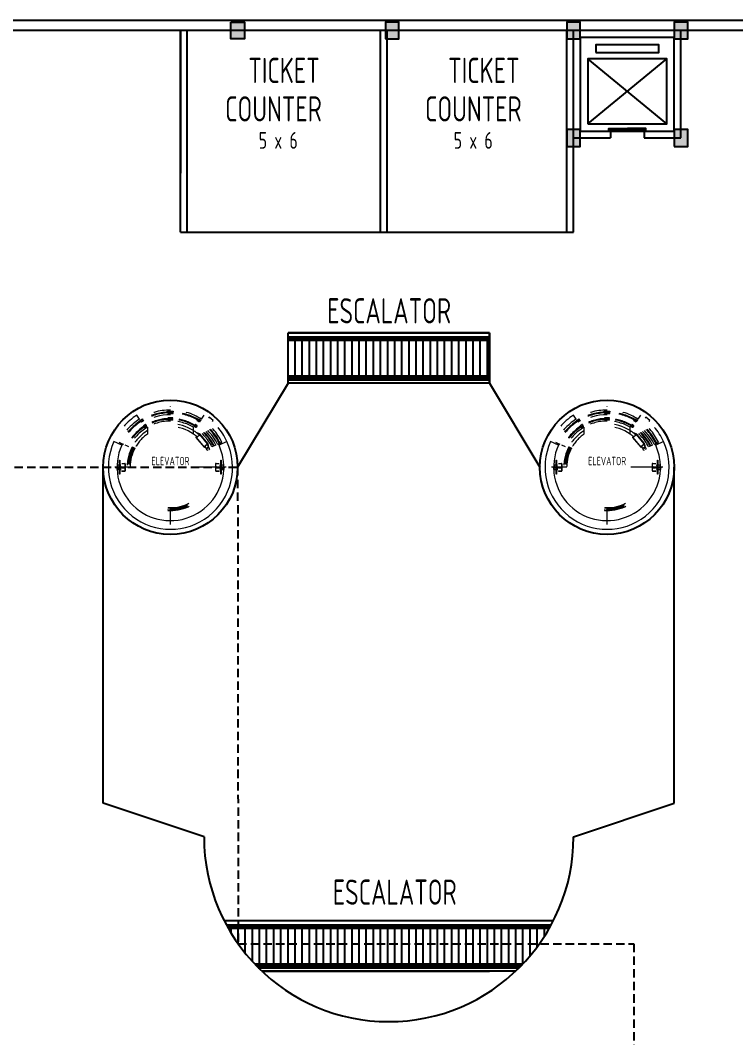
# Model space of a CAD drawing. Header units: millimetres. Extents: x 0 to 371, y 0 to 131.
# Drawn here: x 212.09 to 233.39, y 42.84 to 73.12 of the extents above; entities that cross this region are included whole.
import ezdxf

# ---------------------------------------------------------------- set-up
doc = ezdxf.new("R2010")
doc.units = ezdxf.units.MM
doc.linetypes.add('DASHED2', pattern=[0.375, 0.25, -0.125])
doc.linetypes.add('DOTTED', pattern=[3.5, 0.5, -3])
doc.layers.add('1', color=7, linetype='Continuous', lineweight=0)
for name, color, linetype in [('COL_FILL', 8, 'Continuous'), ('COLUMN', 7, 'Continuous'), ('STAIR', 2, 'Continuous'), ('WALL', 7, 'Continuous'), ('WINDOW', 2, 'Continuous'), ('YQ_TEXT', 6, 'Continuous')]:
    doc.layers.add(name, color=color, linetype=linetype)
doc.styles.add('YQ_TEXT', font='SUPEROS.SHX', dxfattribs={"width": 0.8, "bigfont": 'HZDX.SHX'})
pattern_1 = [(225, (222.275454, 66.541979), (0.0060765, -0.0060765), [])]
pattern_2 = [(180, (222.2754537, 66.5419787), (0, -0.000171869382), [])]
pattern_3 = [(225, (235.275454, 66.541979), (0.0060765, -0.0060765), [])]
pattern_4 = [(180, (235.2754537, 66.5419787), (0, -0.000171869382), [])]

msp = doc.modelspace()

# ---------------------------------------------------------------- hatches: boundary and pattern name
at = {"linetype": 'Continuous'}
h = msp.add_hatch(dxfattribs=at)
h.set_pattern_fill('USER', scale=0.000171869, angle=180, pattern_type=0)
h.set_pattern_definition(pattern_2)
edge = h.paths.add_edge_path()
edge.add_line((215.0497, 59.8978), (215.0497, 59.8889))
edge.add_arc((215.0571, 59.8823), 0.0172, 115.21354, 157.25373)
edge.add_line((215.0497, 59.8889), (215.0412, 59.8889))
h = msp.add_hatch(dxfattribs=at)
h.set_pattern_fill('USER', scale=0.000171869, angle=180, pattern_type=0)
h.set_pattern_definition(pattern_2)
edge = h.paths.add_edge_path()
edge.add_line((215.0497, 59.7425), (215.0497, 59.7514))
edge.add_arc((215.0571, 59.7581), 0.0172, 202.74627, 244.78646)
edge.add_line((215.0497, 59.7514), (215.0412, 59.7514))
h = msp.add_hatch(dxfattribs=at)
h.set_pattern_fill('USER', scale=0.008593, angle=225, pattern_type=0)
h.set_pattern_definition(pattern_1)
edge = h.paths.add_edge_path()
edge.add_line((215.1271, 59.8339), (215.1872, 59.8339))
edge.add_line((215.1271, 59.8339), (215.1222, 59.8271))
edge.add_line((215.1222, 59.8271), (215.0738, 59.8271))
edge.add_line((215.0738, 59.8271), (215.0721, 59.8975))
edge.add_line((215.0721, 59.8975), (215.0583, 59.8975))
edge.add_line((215.0583, 59.8975), (215.0583, 59.8202))
edge.add_line((215.0583, 59.7429), (215.0583, 59.8202))
edge.add_line((215.0721, 59.7429), (215.0583, 59.7429))
edge.add_line((215.0738, 59.8133), (215.0721, 59.7429))
edge.add_line((215.1222, 59.8133), (215.0738, 59.8133))
edge.add_line((215.1271, 59.8064), (215.1222, 59.8133))
edge.add_line((215.1271, 59.8064), (215.1872, 59.8064))
edge.add_line((215.1872, 59.8064), (215.1872, 59.8202))
edge.add_line((215.1872, 59.8339), (215.1872, 59.8202))
h = msp.add_hatch(dxfattribs=at)
h.set_pattern_fill('USER', scale=0.008593, angle=225, pattern_type=0)
h.set_pattern_definition(pattern_1)
edge = h.paths.add_edge_path()
edge.add_line((217.9371, 59.8339), (217.9973, 59.8339))
edge.add_line((218.0022, 59.8271), (217.9973, 59.8339))
edge.add_line((218.0506, 59.8271), (218.0022, 59.8271))
edge.add_line((218.0523, 59.8975), (218.0506, 59.8271))
edge.add_line((218.066, 59.8975), (218.0523, 59.8975))
edge.add_line((218.066, 59.8202), (218.066, 59.8975))
edge.add_line((218.066, 59.8202), (218.066, 59.7429))
edge.add_line((218.066, 59.7429), (218.0523, 59.7429))
edge.add_line((218.0523, 59.7429), (218.0506, 59.8133))
edge.add_line((218.0506, 59.8133), (218.0022, 59.8133))
edge.add_line((218.0022, 59.8133), (217.9973, 59.8064))
edge.add_line((217.9371, 59.8064), (217.9973, 59.8064))
edge.add_line((217.9371, 59.8202), (217.9371, 59.8064))
edge.add_line((217.9371, 59.8202), (217.9371, 59.8339))
h = msp.add_hatch(dxfattribs=at)
h.set_pattern_fill('USER', scale=0.000171869, angle=180, pattern_type=0)
h.set_pattern_definition(pattern_2)
edge = h.paths.add_edge_path()
edge.add_line((218.0746, 59.8978), (218.0746, 59.8889))
edge.add_arc((218.0673, 59.8823), 0.0172, 22.74627, 64.78646)
edge.add_line((218.0746, 59.8889), (218.0832, 59.8889))
h = msp.add_hatch(dxfattribs=at)
h.set_pattern_fill('USER', scale=0.000171869, angle=180, pattern_type=0)
h.set_pattern_definition(pattern_2)
edge = h.paths.add_edge_path()
edge.add_line((218.0746, 59.7425), (218.0746, 59.7514))
edge.add_arc((218.0673, 59.7581), 0.0172, 295.21354, 337.25373)
edge.add_line((218.0746, 59.7514), (218.0832, 59.7514))
h = msp.add_hatch(dxfattribs=at)
h.set_pattern_fill('USER', scale=0.000171869, angle=180, pattern_type=0)
h.set_pattern_definition(pattern_4)
edge = h.paths.add_edge_path()
edge.add_line((228.0497, 59.8978), (228.0497, 59.8889))
edge.add_arc((228.0571, 59.8823), 0.0172, 115.21354, 157.25373)
edge.add_line((228.0497, 59.8889), (228.0412, 59.8889))
h = msp.add_hatch(dxfattribs=at)
h.set_pattern_fill('USER', scale=0.000171869, angle=180, pattern_type=0)
h.set_pattern_definition(pattern_4)
edge = h.paths.add_edge_path()
edge.add_line((228.0497, 59.7425), (228.0497, 59.7514))
edge.add_arc((228.0571, 59.7581), 0.0172, 202.74627, 244.78646)
edge.add_line((228.0497, 59.7514), (228.0412, 59.7514))
h = msp.add_hatch(dxfattribs=at)
h.set_pattern_fill('USER', scale=0.008593, angle=225, pattern_type=0)
h.set_pattern_definition(pattern_3)
edge = h.paths.add_edge_path()
edge.add_line((228.1271, 59.8339), (228.1872, 59.8339))
edge.add_line((228.1271, 59.8339), (228.1222, 59.8271))
edge.add_line((228.1222, 59.8271), (228.0738, 59.8271))
edge.add_line((228.0738, 59.8271), (228.0721, 59.8975))
edge.add_line((228.0721, 59.8975), (228.0583, 59.8975))
edge.add_line((228.0583, 59.8975), (228.0583, 59.8202))
edge.add_line((228.0583, 59.7429), (228.0583, 59.8202))
edge.add_line((228.0721, 59.7429), (228.0583, 59.7429))
edge.add_line((228.0738, 59.8133), (228.0721, 59.7429))
edge.add_line((228.1222, 59.8133), (228.0738, 59.8133))
edge.add_line((228.1271, 59.8064), (228.1222, 59.8133))
edge.add_line((228.1271, 59.8064), (228.1872, 59.8064))
edge.add_line((228.1872, 59.8064), (228.1872, 59.8202))
edge.add_line((228.1872, 59.8339), (228.1872, 59.8202))
h = msp.add_hatch(dxfattribs=at)
h.set_pattern_fill('USER', scale=0.008593, angle=225, pattern_type=0)
h.set_pattern_definition(pattern_3)
edge = h.paths.add_edge_path()
edge.add_line((230.9371, 59.8339), (230.9973, 59.8339))
edge.add_line((231.0022, 59.8271), (230.9973, 59.8339))
edge.add_line((231.0506, 59.8271), (231.0022, 59.8271))
edge.add_line((231.0523, 59.8975), (231.0506, 59.8271))
edge.add_line((231.066, 59.8975), (231.0523, 59.8975))
edge.add_line((231.066, 59.8202), (231.066, 59.8975))
edge.add_line((231.066, 59.8202), (231.066, 59.7429))
edge.add_line((231.066, 59.7429), (231.0523, 59.7429))
edge.add_line((231.0523, 59.7429), (231.0506, 59.8133))
edge.add_line((231.0506, 59.8133), (231.0022, 59.8133))
edge.add_line((231.0022, 59.8133), (230.9973, 59.8064))
edge.add_line((230.9371, 59.8064), (230.9973, 59.8064))
edge.add_line((230.9371, 59.8202), (230.9371, 59.8064))
edge.add_line((230.9371, 59.8202), (230.9371, 59.8339))
h = msp.add_hatch(dxfattribs=at)
h.set_pattern_fill('USER', scale=0.000171869, angle=180, pattern_type=0)
h.set_pattern_definition(pattern_4)
edge = h.paths.add_edge_path()
edge.add_line((231.0746, 59.8978), (231.0746, 59.8889))
edge.add_arc((231.0673, 59.8823), 0.0172, 22.74627, 64.78646)
edge.add_line((231.0746, 59.8889), (231.0832, 59.8889))
h = msp.add_hatch(dxfattribs=at)
h.set_pattern_fill('USER', scale=0.000171869, angle=180, pattern_type=0)
h.set_pattern_definition(pattern_4)
edge = h.paths.add_edge_path()
edge.add_line((231.0746, 59.7425), (231.0746, 59.7514))
edge.add_arc((231.0673, 59.7581), 0.0172, 295.21354, 337.25373)
edge.add_line((231.0746, 59.7514), (231.0832, 59.7514))
at = {"layer": 'COL_FILL'}
h = msp.add_hatch(color=256, dxfattribs=at)
h.dxf.hatch_style = 1
h.paths.add_polyline_path([(218.3622, 73.0702), (218.7622, 73.0702), (218.7622, 72.5702), (218.3622, 72.5702)])
h = msp.add_hatch(color=256, dxfattribs=at)
h.dxf.hatch_style = 1
h.paths.add_polyline_path([(222.9622, 72.5702), (223.3622, 72.5702), (223.3622, 73.0702), (222.9622, 73.0702)])
h = msp.add_hatch(color=256, dxfattribs=at)
h.dxf.hatch_style = 1
h.paths.add_polyline_path([(228.3622, 72.5702), (228.7622, 72.5702), (228.7622, 73.0702), (228.3622, 73.0702)])
h = msp.add_hatch(color=256, dxfattribs=at)
h.dxf.hatch_style = 1
h.paths.add_polyline_path([(231.5622, 72.5702), (231.9622, 72.5702), (231.9622, 73.0702), (231.5622, 73.0702)])
h = msp.add_hatch(color=256, dxfattribs=at)
h.dxf.hatch_style = 1
h.paths.add_polyline_path([(228.3622, 69.3702), (228.7622, 69.3702), (228.7622, 69.8702), (228.3622, 69.8702)])
h = msp.add_hatch(color=256, dxfattribs=at)
h.dxf.hatch_style = 1
h.paths.add_polyline_path([(231.5622, 69.3702), (231.9622, 69.3702), (231.9622, 69.8702), (231.5622, 69.8702)])

# ---------------------------------------------------------------- linework, layer by layer
at = {"linetype": 'ByBlock'}
for p, q in [((253.6763, 73.1202), (196.4379, 73.1202)), ((253.5622, 72.8202), (196.5622, 72.8202))]:
    msp.add_line(p, q, dxfattribs=at)
for p, q in [((216.8622, 72.8202), (216.8622, 68.5702)), ((228.3622, 66.8202), (228.3622, 72.8202)), ((228.5622, 66.8202), (228.5622, 72.8202)), ((231.7622, 69.6202), (231.7622, 72.8202)), ((228.7622, 72.6202), (228.7622, 69.8202)), ((228.7622, 72.6202), (231.5622, 72.6202)), ((231.5622, 69.8202), (231.5622, 72.6202)), ((228.7622, 69.8202), (229.6628, 69.8202)), ((229.6628, 69.8202), (229.6628, 69.6202)), ((230.6628, 69.8202), (231.5622, 69.8202)), ((230.6628, 69.8202), (230.6628, 69.6202)), ((228.5622, 69.6202), (229.6628, 69.6202)), ((230.6628, 69.6202), (231.7622, 69.6202)), ((216.8622, 66.8202), (228.5622, 66.8202)), ((220.0622, 62.3202), (220.0622, 63.8202)), ((220.0622, 63.8202), (226.0622, 63.8202)), ((226.0622, 63.8202), (226.0622, 62.3202)), ((220.0622, 62.3202), (218.5622, 59.8202)), ((226.0622, 62.3202), (220.0622, 62.3202)), ((226.0622, 62.3202), (227.5622, 59.8202)), ((214.5622, 49.8202), (214.5622, 59.8202)), ((231.5622, 49.8202), (231.5622, 59.8202)), ((217.5622, 48.8202), (214.5622, 49.8202)), ((228.5622, 48.8202), (231.5622, 49.8202)), ((219.2873, 44.8202), (226.0622, 44.8202))]:
    msp.add_line(p, q)
at = {"linetype": 'DASHED2'}
for p, q in [((197.2939, 59.8202), (218.5622, 59.8202)), ((218.5622, 59.8202), (218.5782, 45.6353)), ((218.5782, 45.6353), (230.3622, 45.6353)), ((230.3622, 45.6353), (230.3622, 34.4353))]:
    msp.add_line(p, q, dxfattribs=at)
msp.add_arc((223.0622, 48.8202), 5.5, 180, 0)
at = {"layer": '1', "color": 7, "linetype": 'DOTTED'}
for p, q in [((216.4789, 61.4844), (216.5622, 61.4866)), ((216.48, 61.4621), (216.4789, 61.4844)), ((216.5314, 61.4638), (216.5318, 61.4398)), ((216.5622, 58.1139), (216.5622, 61.6243)), ((216.5622, 61.4866), (216.6455, 61.4844)), ((216.5622, 61.4866), (216.5622, 61.4177)), ((216.5926, 61.4398), (216.593, 61.4638)), ((216.6455, 61.4844), (216.6444, 61.4621)), ((229.4789, 61.4844), (229.5622, 61.4866)), ((229.48, 61.4621), (229.4789, 61.4844)), ((229.5314, 61.4638), (229.5318, 61.4398)), ((229.5622, 58.1139), (229.5622, 61.6243)), ((229.5622, 61.4866), (229.6455, 61.4844)), ((229.5622, 61.4866), (229.5622, 61.4177)), ((229.5926, 61.4398), (229.593, 61.4638)), ((229.6455, 61.4844), (229.6444, 61.4621)), ((215.6379, 61.2508), (215.5595, 61.3721)), ((215.6579, 61.2198), (215.7291, 61.2632)), ((215.6701, 61.201), (215.6579, 61.2198)), ((215.6831, 61.1808), (215.6701, 61.201)), ((215.6953, 61.162), (215.6831, 61.1808)), ((215.7634, 61.2037), (215.6953, 61.162)), ((215.6961, 61.2175), (215.7088, 61.197)), ((215.7291, 61.2632), (215.7402, 61.2439)), ((215.7523, 61.223), (215.7634, 61.2037)), ((216.4812, 61.438), (216.4823, 61.4157)), ((216.4823, 61.4157), (216.5622, 61.4177)), ((216.4886, 61.2904), (216.4897, 61.2681)), ((216.4909, 61.2441), (216.492, 61.2218)), ((216.535, 61.2697), (216.5355, 61.2456)), ((216.5622, 61.4177), (216.6421, 61.4157)), ((216.5622, 61.2235), (216.5622, 61.2923)), ((216.5622, 61.2914), (216.5622, 61.2923)), ((216.5889, 61.2456), (216.5894, 61.2697)), ((216.6324, 61.2218), (216.6335, 61.2441)), ((216.6347, 61.2681), (216.6358, 61.2904)), ((216.6421, 61.4157), (216.6432, 61.438)), ((217.361, 61.2037), (217.3721, 61.223)), ((217.4291, 61.162), (217.361, 61.2037)), ((217.3842, 61.2439), (217.3953, 61.2632)), ((217.3953, 61.2632), (217.4664, 61.2198)), ((217.4156, 61.197), (217.4282, 61.2175)), ((217.4413, 61.1808), (217.4291, 61.162)), ((217.4543, 61.201), (217.4413, 61.1808)), ((217.4664, 61.2198), (217.4543, 61.201)), ((217.4865, 61.2508), (217.5648, 61.3721)), ((217.7139, 61.312), (217.6929, 61.2848)), ((217.8344, 61.2083), (217.7139, 61.312)), ((217.8366, 61.2109), (217.7161, 61.3146)), ((217.8111, 61.1829), (217.8344, 61.2083)), ((228.6379, 61.2508), (228.5595, 61.3721)), ((228.6579, 61.2198), (228.7291, 61.2632)), ((228.6701, 61.201), (228.6579, 61.2198)), ((228.6831, 61.1808), (228.6701, 61.201)), ((228.6953, 61.162), (228.6831, 61.1808)), ((228.7634, 61.2037), (228.6953, 61.162)), ((228.6961, 61.2175), (228.7088, 61.197)), ((228.7291, 61.2632), (228.7402, 61.2439)), ((228.7523, 61.223), (228.7634, 61.2037)), ((229.4812, 61.438), (229.4823, 61.4157)), ((229.4823, 61.4157), (229.5622, 61.4177)), ((229.4886, 61.2904), (229.4897, 61.2681)), ((229.4909, 61.2441), (229.492, 61.2218)), ((229.535, 61.2697), (229.5355, 61.2456)), ((229.5622, 61.4177), (229.6421, 61.4157)), ((229.5622, 61.2235), (229.5622, 61.2923)), ((229.5622, 61.2914), (229.5622, 61.2923)), ((229.5889, 61.2456), (229.5894, 61.2697)), ((229.6324, 61.2218), (229.6335, 61.2441)), ((229.6347, 61.2681), (229.6358, 61.2904)), ((229.6421, 61.4157), (229.6432, 61.438)), ((230.361, 61.2037), (230.3721, 61.223)), ((230.4291, 61.162), (230.361, 61.2037)), ((230.3842, 61.2439), (230.3953, 61.2632)), ((230.3953, 61.2632), (230.4664, 61.2198)), ((230.4156, 61.197), (230.4282, 61.2175)), ((230.4413, 61.1808), (230.4291, 61.162)), ((230.4543, 61.201), (230.4413, 61.1808)), ((230.4664, 61.2198), (230.4543, 61.201)), ((230.4865, 61.2508), (230.5648, 61.3721)), ((230.7139, 61.312), (230.6929, 61.2848)), ((230.8344, 61.2083), (230.7139, 61.312)), ((230.8366, 61.2109), (230.7161, 61.3146)), ((230.8111, 61.1829), (230.8344, 61.2083)), ((215.7755, 61.0379), (215.7633, 61.0566)), ((215.7885, 61.0177), (215.7755, 61.0379)), ((215.8006, 60.9989), (215.7885, 61.0177)), ((215.7984, 61.0524), (215.8111, 61.032)), ((215.8262, 61.095), (215.8373, 61.0757)), ((215.8605, 61.0355), (215.8494, 61.0548)), ((215.8747, 61.0109), (215.8747, 60.9106)), ((215.8747, 60.9106), (215.8747, 60.8075)), ((217.2497, 60.9106), (217.2497, 61.0109)), ((217.2497, 60.8075), (217.2497, 60.9106)), ((217.275, 61.0548), (217.2638, 61.0355)), ((217.287, 61.0757), (217.2982, 61.095)), ((217.3133, 61.032), (217.3259, 61.0524)), ((217.3359, 61.0177), (217.3237, 60.9989)), ((217.3489, 61.0379), (217.3359, 61.0177)), ((217.361, 61.0566), (217.3489, 61.0379)), ((228.7755, 61.0379), (228.7633, 61.0566)), ((228.7885, 61.0177), (228.7755, 61.0379)), ((228.8006, 60.9989), (228.7885, 61.0177)), ((228.7984, 61.0524), (228.8111, 61.032)), ((228.8262, 61.095), (228.8373, 61.0757)), ((228.8605, 61.0355), (228.8494, 61.0548)), ((228.8747, 61.0109), (228.8747, 60.9106)), ((228.8747, 60.9106), (228.8747, 60.8075)), ((230.2497, 60.9106), (230.2497, 61.0109)), ((230.2497, 60.8075), (230.2497, 60.9106)), ((230.275, 61.0548), (230.2638, 61.0355)), ((230.287, 61.0757), (230.2982, 61.095)), ((230.3133, 61.032), (230.3259, 61.0524)), ((230.3359, 61.0177), (230.3237, 60.9989)), ((230.3489, 61.0379), (230.3359, 61.0177)), ((230.361, 61.0566), (230.3489, 61.0379)), ((215.0313, 60.5668), (215.0846, 60.5408)), ((217.3221, 60.7078), (217.5667, 60.4171)), ((217.3241, 60.7094), (217.5687, 60.4188)), ((217.3588, 60.7442), (217.326, 60.7166)), ((217.326, 60.7166), (217.3335, 60.7076)), ((217.3268, 60.7116), (217.3439, 60.6913)), ((217.3459, 60.6929), (217.3287, 60.7133)), ((217.3586, 60.7413), (217.3289, 60.7163)), ((217.3351, 60.709), (217.3289, 60.7163)), ((217.4369, 60.7924), (217.3375, 60.7088)), ((217.4382, 60.7908), (217.3388, 60.7072)), ((217.3439, 60.6913), (217.3459, 60.6929)), ((217.3562, 60.7241), (217.4227, 60.78)), ((217.3659, 60.7327), (217.3586, 60.7413)), ((217.3588, 60.7442), (217.3675, 60.734)), ((217.3675, 60.734), (217.3659, 60.7327)), ((217.4466, 60.8001), (217.4227, 60.78)), ((217.6686, 60.5197), (217.4407, 60.7906)), ((217.6702, 60.521), (217.4422, 60.792)), ((217.679, 60.5239), (217.4466, 60.8001)), ((218.0397, 60.5408), (218.093, 60.5668)), ((228.0313, 60.5668), (228.0846, 60.5408)), ((230.3221, 60.7078), (230.5667, 60.4171)), ((230.3241, 60.7094), (230.5687, 60.4188)), ((230.3588, 60.7442), (230.326, 60.7166)), ((230.326, 60.7166), (230.3335, 60.7076)), ((230.3268, 60.7116), (230.3439, 60.6913)), ((230.3459, 60.6929), (230.3287, 60.7133)), ((230.3586, 60.7413), (230.3289, 60.7163)), ((230.3351, 60.709), (230.3289, 60.7163)), ((230.4369, 60.7924), (230.3375, 60.7088)), ((230.4382, 60.7908), (230.3388, 60.7072)), ((230.3439, 60.6913), (230.3459, 60.6929)), ((230.3562, 60.7241), (230.4227, 60.78)), ((230.3659, 60.7327), (230.3586, 60.7413)), ((230.3588, 60.7442), (230.3675, 60.734)), ((230.3675, 60.734), (230.3659, 60.7327)), ((230.4466, 60.8001), (230.4227, 60.78)), ((230.6686, 60.5197), (230.4407, 60.7906)), ((230.6702, 60.521), (230.4422, 60.792)), ((230.679, 60.5239), (230.4466, 60.8001)), ((231.0397, 60.5408), (231.093, 60.5668)), ((215.0846, 60.5408), (215.1063, 60.5303)), ((215.1063, 60.5303), (215.1333, 60.5171)), ((215.1333, 60.5171), (215.1596, 60.5043)), ((215.2592, 60.4557), (215.2136, 60.4779)), ((215.2808, 60.4452), (215.2592, 60.4557)), ((215.3264, 60.4229), (215.2808, 60.4452)), ((215.3939, 60.365), (215.422, 60.3519)), ((215.427, 60.4308), (215.5027, 60.3901)), ((215.4422, 60.3933), (215.4514, 60.3886)), ((215.4438, 60.3417), (215.4718, 60.3286)), ((215.4514, 60.3886), (215.4545, 60.3871)), ((215.4545, 60.3871), (215.4637, 60.3824)), ((217.5541, 60.4414), (217.5561, 60.443)), ((217.5541, 60.4414), (217.5713, 60.421)), ((217.5733, 60.4226), (217.5561, 60.443)), ((217.5685, 60.4283), (217.576, 60.4194)), ((217.569, 60.4336), (217.6684, 60.5173)), ((217.5701, 60.4296), (217.5763, 60.4223)), ((217.5703, 60.4321), (217.6697, 60.5157)), ((217.6089, 60.447), (217.576, 60.4194)), ((217.606, 60.4473), (217.5763, 60.4223)), ((217.5886, 60.4479), (217.655, 60.5038)), ((217.5987, 60.456), (217.6003, 60.4573)), ((217.606, 60.4473), (217.5987, 60.456)), ((217.6003, 60.4573), (217.6089, 60.447)), ((217.6217, 60.3901), (217.6974, 60.4308)), ((217.6526, 60.3286), (217.6806, 60.3417)), ((217.679, 60.5239), (217.655, 60.5038)), ((217.6607, 60.3824), (217.6699, 60.3871)), ((217.6699, 60.3871), (217.673, 60.3886)), ((217.673, 60.3886), (217.6821, 60.3933)), ((217.7024, 60.3519), (217.7304, 60.365)), ((217.8436, 60.4452), (217.798, 60.4229)), ((217.8652, 60.4557), (217.8436, 60.4452)), ((217.9108, 60.4779), (217.8652, 60.4557)), ((217.9648, 60.5043), (217.9911, 60.5171)), ((217.9911, 60.5171), (218.0181, 60.5303)), ((218.0181, 60.5303), (218.0397, 60.5408)), ((228.0846, 60.5408), (228.1063, 60.5303)), ((228.1063, 60.5303), (228.1333, 60.5171)), ((228.1333, 60.5171), (228.1596, 60.5043)), ((228.2592, 60.4557), (228.2136, 60.4779)), ((228.2808, 60.4452), (228.2592, 60.4557)), ((228.3264, 60.4229), (228.2808, 60.4452)), ((228.3939, 60.365), (228.422, 60.3519)), ((228.427, 60.4308), (228.5027, 60.3901)), ((228.4422, 60.3933), (228.4514, 60.3886)), ((228.4438, 60.3417), (228.4718, 60.3286)), ((228.4514, 60.3886), (228.4545, 60.3871)), ((228.4545, 60.3871), (228.4637, 60.3824)), ((230.5541, 60.4414), (230.5561, 60.443)), ((230.5541, 60.4414), (230.5713, 60.421)), ((230.5733, 60.4226), (230.5561, 60.443)), ((230.5685, 60.4283), (230.576, 60.4194)), ((230.569, 60.4336), (230.6684, 60.5173)), ((230.5701, 60.4296), (230.5763, 60.4223)), ((230.5703, 60.4321), (230.6697, 60.5157)), ((230.6089, 60.447), (230.576, 60.4194)), ((230.606, 60.4473), (230.5763, 60.4223)), ((230.5886, 60.4479), (230.655, 60.5038)), ((230.5987, 60.456), (230.6003, 60.4573)), ((230.606, 60.4473), (230.5987, 60.456)), ((230.6003, 60.4573), (230.6089, 60.447)), ((230.6217, 60.3901), (230.6974, 60.4308)), ((230.6526, 60.3286), (230.6806, 60.3417)), ((230.679, 60.5239), (230.655, 60.5038)), ((230.6607, 60.3824), (230.6699, 60.3871)), ((230.6699, 60.3871), (230.673, 60.3886)), ((230.673, 60.3886), (230.6821, 60.3933)), ((230.7024, 60.3519), (230.7304, 60.365)), ((230.8436, 60.4452), (230.798, 60.4229)), ((230.8652, 60.4557), (230.8436, 60.4452)), ((230.9108, 60.4779), (230.8652, 60.4557)), ((230.9648, 60.5043), (230.9911, 60.5171)), ((230.9911, 60.5171), (231.0181, 60.5303)), ((231.0181, 60.5303), (231.0397, 60.5408)), ((215.0497, 60.0264), (215.0583, 60.0264)), ((215.0497, 59.8978), (215.0497, 60.0264)), ((215.0583, 60.0264), (215.0583, 59.614)), ((218.066, 59.614), (218.066, 60.0264)), ((218.066, 60.0264), (218.0746, 60.0264)), ((218.0746, 60.0264), (218.0746, 59.8978)), ((228.0497, 60.0264), (228.0583, 60.0264)), ((228.0497, 59.8978), (228.0497, 60.0264)), ((228.0583, 60.0264), (228.0583, 59.614)), ((231.066, 59.614), (231.066, 60.0264)), ((231.066, 60.0264), (231.0746, 60.0264)), ((231.0746, 60.0264), (231.0746, 59.8978)), ((215.0783, 59.8202), (214.9044, 59.8202)), ((214.946, 59.8202), (215.08, 59.8202)), ((214.9649, 59.8202), (215.0989, 59.8202)), ((214.9724, 59.8889), (214.9724, 59.8202)), ((214.9724, 59.8889), (215.0412, 59.8889)), ((215.0334, 59.8202), (214.9724, 59.8202)), ((215.0334, 59.8202), (214.9724, 59.8202)), ((214.9724, 59.7514), (214.9724, 59.8202)), ((214.9724, 59.7514), (215.0497, 59.7514)), ((214.9827, 59.8597), (214.9827, 59.8202)), ((214.9827, 59.8202), (214.9827, 59.8202)), ((214.9827, 59.7807), (214.9827, 59.8202)), ((215.0436, 59.8788), (214.9949, 59.8734)), ((215.0436, 59.7616), (214.9949, 59.767)), ((215.1125, 59.8202), (215.0334, 59.8202)), ((215.1125, 59.8202), (215.0334, 59.8202)), ((215.0412, 59.8889), (215.0497, 59.8889)), ((215.0497, 59.7514), (215.0412, 59.7514)), ((215.0497, 59.614), (215.0497, 59.8978)), ((215.0497, 59.8889), (215.0497, 59.8857)), ((215.1907, 59.8202), (215.0497, 59.8202)), ((215.0497, 59.7514), (215.0497, 59.7547)), ((215.0497, 59.7547), (215.0497, 59.7514)), ((215.0583, 59.8975), (215.0583, 59.8202)), ((215.0721, 59.8975), (215.0583, 59.8975)), ((215.0583, 59.7429), (215.0583, 59.8202)), ((215.0721, 59.7429), (215.0583, 59.7429)), ((215.0738, 59.8271), (215.0721, 59.8975)), ((215.0738, 59.8133), (215.0721, 59.7429)), ((215.1222, 59.8271), (215.0738, 59.8271)), ((215.1222, 59.8133), (215.0738, 59.8133)), ((215.1228, 59.8202), (215.1125, 59.8202)), ((215.1228, 59.8202), (215.1125, 59.8202)), ((215.1142, 59.9362), (215.2036, 59.9362)), ((215.1142, 59.9293), (215.1142, 59.9362)), ((215.1142, 59.9293), (215.2036, 59.9293)), ((215.1142, 59.7111), (215.2036, 59.7111)), ((215.1142, 59.7042), (215.1142, 59.7111)), ((215.1142, 59.7042), (215.2036, 59.7042)), ((215.1271, 59.8339), (215.1222, 59.8271)), ((215.1271, 59.8064), (215.1222, 59.8133)), ((215.1262, 59.8202), (215.1228, 59.8202)), ((215.1262, 59.8202), (215.1228, 59.8202)), ((217.7653, 59.8202), (215.1262, 59.8202)), ((215.3591, 59.8202), (215.1262, 59.8202)), ((215.1271, 59.8339), (215.1872, 59.8339)), ((215.1271, 59.8064), (215.1872, 59.8064)), ((215.1872, 59.8339), (215.1872, 59.8202)), ((215.1872, 59.8064), (215.1872, 59.8202)), ((215.2104, 59.9225), (215.2104, 59.7179)), ((215.2173, 59.7179), (215.2173, 59.9225)), ((218.152, 59.8202), (215.3591, 59.8202)), ((217.9071, 59.9225), (217.9071, 59.7179)), ((217.9139, 59.7179), (217.9139, 59.9225)), ((217.9208, 59.9362), (218.0102, 59.9362)), ((217.9208, 59.9293), (218.0102, 59.9293)), ((217.9208, 59.7111), (218.0102, 59.7111)), ((217.9208, 59.7042), (218.0102, 59.7042)), ((218.0746, 59.8202), (217.9337, 59.8202)), ((217.9371, 59.8339), (217.9973, 59.8339)), ((217.9371, 59.8202), (217.9371, 59.8339)), ((217.9371, 59.8202), (217.9371, 59.8064)), ((217.9371, 59.8064), (217.9973, 59.8064)), ((218.0022, 59.8271), (217.9973, 59.8339)), ((218.0022, 59.8133), (217.9973, 59.8064)), ((218.0506, 59.8271), (218.0022, 59.8271)), ((218.0506, 59.8133), (218.0022, 59.8133)), ((218.0102, 59.9362), (218.0102, 59.9293)), ((218.0102, 59.7111), (218.0102, 59.7042)), ((218.0254, 59.8202), (218.1595, 59.8202)), ((218.0443, 59.8202), (218.1784, 59.8202)), ((218.22, 59.8202), (218.0461, 59.8202)), ((218.0523, 59.8975), (218.0506, 59.8271)), ((218.0523, 59.7429), (218.0506, 59.8133)), ((218.066, 59.8975), (218.0523, 59.8975)), ((218.066, 59.7429), (218.0523, 59.7429)), ((218.066, 59.8202), (218.066, 59.8975)), ((218.066, 59.8202), (218.066, 59.7429)), ((218.0746, 59.8978), (218.0746, 59.614)), ((218.0746, 59.8889), (218.0832, 59.8889)), ((218.0746, 59.8857), (218.0746, 59.8889)), ((218.0746, 59.7514), (218.0746, 59.7547)), ((218.0746, 59.7547), (218.0746, 59.7514)), ((218.0746, 59.7514), (218.152, 59.7514)), ((218.0832, 59.7514), (218.0746, 59.7514)), ((218.1294, 59.8734), (218.0808, 59.8788)), ((218.1294, 59.767), (218.0808, 59.7616)), ((218.0832, 59.8889), (218.152, 59.8889)), ((218.1417, 59.8202), (218.1417, 59.8597)), ((218.1417, 59.8202), (218.1417, 59.7807)), ((218.1417, 59.8202), (218.1417, 59.8202)), ((218.152, 59.8202), (218.152, 59.8889)), ((218.152, 59.8202), (218.152, 59.7514)), ((228.0783, 59.8202), (227.9044, 59.8202)), ((227.946, 59.8202), (228.08, 59.8202)), ((227.9649, 59.8202), (228.0989, 59.8202)), ((227.9724, 59.8889), (227.9724, 59.8202)), ((227.9724, 59.8889), (228.0412, 59.8889)), ((228.0334, 59.8202), (227.9724, 59.8202)), ((228.0334, 59.8202), (227.9724, 59.8202)), ((227.9724, 59.7514), (227.9724, 59.8202)), ((227.9724, 59.7514), (228.0497, 59.7514)), ((227.9827, 59.8597), (227.9827, 59.8202)), ((227.9827, 59.8202), (227.9827, 59.8202)), ((227.9827, 59.7807), (227.9827, 59.8202)), ((228.0436, 59.8788), (227.9949, 59.8734)), ((228.0436, 59.7616), (227.9949, 59.767)), ((228.1125, 59.8202), (228.0334, 59.8202)), ((228.1125, 59.8202), (228.0334, 59.8202)), ((228.0412, 59.8889), (228.0497, 59.8889)), ((228.0497, 59.7514), (228.0412, 59.7514)), ((228.0497, 59.614), (228.0497, 59.8978)), ((228.0497, 59.8889), (228.0497, 59.8857)), ((228.1907, 59.8202), (228.0497, 59.8202)), ((228.0497, 59.7514), (228.0497, 59.7547)), ((228.0497, 59.7547), (228.0497, 59.7514)), ((228.0583, 59.8975), (228.0583, 59.8202)), ((228.0721, 59.8975), (228.0583, 59.8975)), ((228.0583, 59.7429), (228.0583, 59.8202)), ((228.0721, 59.7429), (228.0583, 59.7429)), ((228.0738, 59.8271), (228.0721, 59.8975)), ((228.0738, 59.8133), (228.0721, 59.7429)), ((228.1222, 59.8271), (228.0738, 59.8271)), ((228.1222, 59.8133), (228.0738, 59.8133)), ((228.1228, 59.8202), (228.1125, 59.8202)), ((228.1228, 59.8202), (228.1125, 59.8202)), ((228.1142, 59.9362), (228.2036, 59.9362)), ((228.1142, 59.9293), (228.1142, 59.9362)), ((228.1142, 59.9293), (228.2036, 59.9293)), ((228.1142, 59.7111), (228.2036, 59.7111)), ((228.1142, 59.7042), (228.1142, 59.7111)), ((228.1142, 59.7042), (228.2036, 59.7042)), ((228.1271, 59.8339), (228.1222, 59.8271)), ((228.1271, 59.8064), (228.1222, 59.8133)), ((228.1262, 59.8202), (228.1228, 59.8202)), ((228.1262, 59.8202), (228.1228, 59.8202)), ((230.7653, 59.8202), (228.1262, 59.8202)), ((228.3591, 59.8202), (228.1262, 59.8202)), ((228.1271, 59.8339), (228.1872, 59.8339)), ((228.1271, 59.8064), (228.1872, 59.8064)), ((228.1872, 59.8339), (228.1872, 59.8202)), ((228.1872, 59.8064), (228.1872, 59.8202)), ((228.2104, 59.9225), (228.2104, 59.7179)), ((228.2173, 59.7179), (228.2173, 59.9225)), ((231.152, 59.8202), (228.3591, 59.8202)), ((230.9071, 59.9225), (230.9071, 59.7179)), ((230.9139, 59.7179), (230.9139, 59.9225)), ((230.9208, 59.9362), (231.0102, 59.9362)), ((230.9208, 59.9293), (231.0102, 59.9293)), ((230.9208, 59.7111), (231.0102, 59.7111)), ((230.9208, 59.7042), (231.0102, 59.7042)), ((231.0746, 59.8202), (230.9337, 59.8202)), ((230.9371, 59.8339), (230.9973, 59.8339)), ((230.9371, 59.8202), (230.9371, 59.8339)), ((230.9371, 59.8202), (230.9371, 59.8064)), ((230.9371, 59.8064), (230.9973, 59.8064)), ((231.0022, 59.8271), (230.9973, 59.8339)), ((231.0022, 59.8133), (230.9973, 59.8064)), ((231.0506, 59.8271), (231.0022, 59.8271)), ((231.0506, 59.8133), (231.0022, 59.8133)), ((231.0102, 59.9362), (231.0102, 59.9293)), ((231.0102, 59.7111), (231.0102, 59.7042)), ((231.0254, 59.8202), (231.1595, 59.8202)), ((231.0443, 59.8202), (231.1784, 59.8202)), ((231.22, 59.8202), (231.0461, 59.8202)), ((231.0523, 59.8975), (231.0506, 59.8271)), ((231.0523, 59.7429), (231.0506, 59.8133)), ((231.066, 59.8975), (231.0523, 59.8975)), ((231.066, 59.7429), (231.0523, 59.7429)), ((231.066, 59.8202), (231.066, 59.8975)), ((231.066, 59.8202), (231.066, 59.7429)), ((231.0746, 59.8978), (231.0746, 59.614)), ((231.0746, 59.8889), (231.0832, 59.8889)), ((231.0746, 59.8857), (231.0746, 59.8889)), ((231.0746, 59.7514), (231.0746, 59.7547)), ((231.0746, 59.7547), (231.0746, 59.7514)), ((231.0746, 59.7514), (231.152, 59.7514)), ((231.0832, 59.7514), (231.0746, 59.7514)), ((231.1294, 59.8734), (231.0808, 59.8788)), ((231.1294, 59.767), (231.0808, 59.7616)), ((231.0832, 59.8889), (231.152, 59.8889)), ((231.1417, 59.8202), (231.1417, 59.8597)), ((231.1417, 59.8202), (231.1417, 59.7807)), ((231.1417, 59.8202), (231.1417, 59.8202)), ((231.152, 59.8202), (231.152, 59.8889)), ((231.152, 59.8202), (231.152, 59.7514)), ((215.0583, 59.614), (215.0497, 59.614)), ((218.0746, 59.614), (218.066, 59.614)), ((228.0583, 59.614), (228.0497, 59.614)), ((231.0746, 59.614), (231.066, 59.614)), ((216.4903, 58.5642), (216.4885, 58.5333)), ((216.4934, 58.6191), (216.4917, 58.5882)), ((216.5366, 58.5727), (216.5364, 58.5624)), ((216.5367, 58.5761), (216.5366, 58.5727)), ((216.5369, 58.5864), (216.5367, 58.5761)), ((216.5877, 58.5761), (216.5875, 58.5864)), ((216.5878, 58.5727), (216.5877, 58.5761)), ((216.588, 58.5624), (216.5878, 58.5727)), ((216.6327, 58.5882), (216.6309, 58.6191)), ((216.6358, 58.5333), (216.6341, 58.5642)), ((229.4903, 58.5642), (229.4885, 58.5333)), ((229.4934, 58.6191), (229.4917, 58.5882)), ((229.5366, 58.5727), (229.5364, 58.5624)), ((229.5367, 58.5761), (229.5366, 58.5727)), ((229.5369, 58.5864), (229.5367, 58.5761)), ((229.5877, 58.5761), (229.5875, 58.5864)), ((229.5878, 58.5727), (229.5877, 58.5761)), ((229.588, 58.5624), (229.5878, 58.5727)), ((229.6327, 58.5882), (229.6309, 58.6191)), ((229.6358, 58.5333), (229.6341, 58.5642))]:
    msp.add_line(p, q, dxfattribs=at)
at = {"layer": '1', "color": 2, "linetype": 'Continuous'}
for p, q in [((215.115, 60.4782), (214.8803, 60.5849)), ((218.2441, 60.5849), (218.0094, 60.4782)), ((228.115, 60.4782), (227.8803, 60.5849)), ((231.2441, 60.5849), (231.0094, 60.4782))]:
    msp.add_line(p, q, dxfattribs=at)
at = {"layer": '1', "color": 7, "linetype": 'DOTTED'}
for centre, radius, start, end in [((216.5622, 59.8202), 1.7032, 90, 122.86598), ((216.5622, 59.8202), 1.6439, 92.86598, 120), ((216.5622, 59.8202), 1.6439, 91.07436, 92.86598), ((216.5622, 59.8202), 1.7032, 57.13402, 90), ((216.5622, 59.8202), 1.6439, 87.13402, 88.92564), ((216.5622, 59.8202), 1.6439, 60, 87.13402), ((229.5622, 59.8202), 1.7032, 90, 122.86598), ((229.5622, 59.8202), 1.6439, 92.86598, 120), ((229.5622, 59.8202), 1.6439, 91.07436, 92.86598), ((229.5622, 59.8202), 1.7032, 57.13402, 90), ((229.5622, 59.8202), 1.6439, 87.13402, 88.92564), ((229.5622, 59.8202), 1.6439, 60, 87.13402), ((216.5622, 59.8202), 1.8476, 122.86598, 155.54872), ((216.5622, 59.8202), 1.7032, 122.86598, 154), ((216.5622, 59.8202), 1.6439, 122.86598, 154), ((216.5622, 59.8202), 1.6199, 122.86598, 154), ((216.5622, 59.8202), 1.5606, 90, 154), ((216.5622, 59.8202), 1.5004, 26, 154), ((216.5622, 59.8202), 1.6439, 120, 121.79079), ((216.5622, 59.8202), 1.6336, 91.07436, 121.79079), ((216.5622, 59.8202), 1.6302, 91.07436, 121.79079), ((216.5622, 59.8202), 1.6199, 120, 121.79079), ((216.5622, 59.8202), 1.6199, 92.86598, 120), ((216.5622, 59.8202), 1.4394, 91.07436, 121.79079), ((216.5622, 59.8202), 1.436, 91.07436, 121.79079), ((216.5622, 59.8202), 1.4497, 92.86598, 120), ((216.5622, 59.8202), 1.4257, 92.86598, 120), ((216.5622, 59.8202), 1.375, 90, 120), ((216.5622, 59.8202), 1.6199, 91.07436, 92.86598), ((216.5622, 59.8202), 1.4721, 90, 92.86598), ((216.5622, 59.8202), 1.4497, 91.07436, 92.86598), ((216.5622, 59.8202), 1.4257, 91.07436, 92.86598), ((216.5622, 59.8202), 1.4033, 90, 92.86598), ((216.5622, 59.8202), 1.5606, 26, 90), ((216.5622, 59.8202), 1.4721, 87.13402, 90), ((216.5622, 59.8202), 1.4033, 87.13402, 90), ((216.5622, 59.8202), 1.375, 60, 90), ((216.5622, 59.8202), 1.4257, 87.13402, 88.92564), ((216.5622, 59.8202), 1.436, 58.20921, 88.92564), ((216.5622, 59.8202), 1.4394, 58.20921, 88.92564), ((216.5622, 59.8202), 1.4497, 87.13402, 88.92564), ((216.5622, 59.8202), 1.6199, 87.13402, 88.92564), ((216.5622, 59.8202), 1.6336, 58.20921, 88.92564), ((216.5622, 59.8202), 1.6302, 58.20921, 88.92564), ((216.5622, 59.8202), 1.4257, 60, 87.13402), ((216.5622, 59.8202), 1.4497, 60, 87.13402), ((216.5622, 59.8202), 1.6199, 60, 87.13402), ((216.5622, 59.8202), 1.6199, 58.20921, 60), ((216.5622, 59.8202), 1.6439, 58.20921, 60), ((216.5622, 59.8202), 1.6199, 26, 57.13402), ((216.5622, 59.8202), 1.6439, 26, 57.13402), ((216.5622, 59.8202), 1.7032, 26, 57.13402), ((216.5622, 59.8202), 1.8476, 24.45128, 57.13402), ((229.5622, 59.8202), 1.8476, 122.86598, 155.54872), ((229.5622, 59.8202), 1.7032, 122.86598, 154), ((229.5622, 59.8202), 1.6439, 122.86598, 154), ((229.5622, 59.8202), 1.6199, 122.86598, 154), ((229.5622, 59.8202), 1.5606, 90, 154), ((229.5622, 59.8202), 1.5004, 26, 154), ((229.5622, 59.8202), 1.6439, 120, 121.79079), ((229.5622, 59.8202), 1.6336, 91.07436, 121.79079), ((229.5622, 59.8202), 1.6302, 91.07436, 121.79079), ((229.5622, 59.8202), 1.6199, 120, 121.79079), ((229.5622, 59.8202), 1.6199, 92.86598, 120), ((229.5622, 59.8202), 1.4394, 91.07436, 121.79079), ((229.5622, 59.8202), 1.436, 91.07436, 121.79079), ((229.5622, 59.8202), 1.4497, 92.86598, 120), ((229.5622, 59.8202), 1.4257, 92.86598, 120), ((229.5622, 59.8202), 1.375, 90, 120), ((229.5622, 59.8202), 1.6199, 91.07436, 92.86598), ((229.5622, 59.8202), 1.4721, 90, 92.86598), ((229.5622, 59.8202), 1.4497, 91.07436, 92.86598), ((229.5622, 59.8202), 1.4257, 91.07436, 92.86598), ((229.5622, 59.8202), 1.4033, 90, 92.86598), ((229.5622, 59.8202), 1.5606, 26, 90), ((229.5622, 59.8202), 1.4721, 87.13402, 90), ((229.5622, 59.8202), 1.4033, 87.13402, 90), ((229.5622, 59.8202), 1.375, 60, 90), ((229.5622, 59.8202), 1.4257, 87.13402, 88.92564), ((229.5622, 59.8202), 1.436, 58.20921, 88.92564), ((229.5622, 59.8202), 1.4394, 58.20921, 88.92564), ((229.5622, 59.8202), 1.4497, 87.13402, 88.92564), ((229.5622, 59.8202), 1.6199, 87.13402, 88.92564), ((229.5622, 59.8202), 1.6336, 58.20921, 88.92564), ((229.5622, 59.8202), 1.6302, 58.20921, 88.92564), ((229.5622, 59.8202), 1.4257, 60, 87.13402), ((229.5622, 59.8202), 1.4497, 60, 87.13402), ((229.5622, 59.8202), 1.6199, 60, 87.13402), ((229.5622, 59.8202), 1.6199, 58.20921, 60), ((229.5622, 59.8202), 1.6439, 58.20921, 60), ((229.5622, 59.8202), 1.6199, 26, 57.13402), ((229.5622, 59.8202), 1.6439, 26, 57.13402), ((229.5622, 59.8202), 1.7032, 26, 57.13402), ((229.5622, 59.8202), 1.8476, 24.45128, 57.13402), ((216.5622, 59.8202), 1.4497, 122.86598, 154), ((216.5622, 59.8202), 1.4257, 122.86598, 154), ((216.5622, 59.8202), 1.375, 120, 154), ((216.5622, 59.8202), 1.289, 122.23095, 151.72417), ((216.5622, 59.8202), 1.4721, 120, 122.86598), ((216.5622, 59.8202), 1.4497, 120, 121.79079), ((216.5622, 59.8202), 1.4033, 120, 122.86598), ((216.5622, 59.8202), 1.4257, 120, 121.79079), ((216.5622, 59.8202), 1.289, 57.76905, 122.23095), ((216.5622, 59.8202), 1.2031, 55.1501, 124.8499), ((216.5622, 59.8202), 1.375, 26, 60), ((216.5622, 59.8202), 1.289, 48.12289, 57.76905), ((216.5622, 59.8202), 1.4033, 57.13402, 60), ((216.5622, 59.8202), 1.4257, 58.20921, 60), ((216.5622, 59.8202), 1.4497, 58.20921, 60), ((216.5622, 59.8202), 1.4721, 57.13402, 60), ((216.5622, 59.8202), 1.4257, 26, 57.13402), ((216.5622, 59.8202), 1.4497, 26, 57.13402), ((229.5622, 59.8202), 1.4497, 122.86598, 154), ((229.5622, 59.8202), 1.4257, 122.86598, 154), ((229.5622, 59.8202), 1.375, 120, 154), ((229.5622, 59.8202), 1.289, 122.23095, 151.72417), ((229.5622, 59.8202), 1.4721, 120, 122.86598), ((229.5622, 59.8202), 1.4497, 120, 121.79079), ((229.5622, 59.8202), 1.4033, 120, 122.86598), ((229.5622, 59.8202), 1.4257, 120, 121.79079), ((229.5622, 59.8202), 1.289, 57.76905, 122.23095), ((229.5622, 59.8202), 1.2031, 55.1501, 124.8499), ((229.5622, 59.8202), 1.375, 26, 60), ((229.5622, 59.8202), 1.289, 48.12289, 57.76905), ((229.5622, 59.8202), 1.4033, 57.13402, 60), ((229.5622, 59.8202), 1.4257, 58.20921, 60), ((229.5622, 59.8202), 1.4497, 58.20921, 60), ((229.5622, 59.8202), 1.4721, 57.13402, 60), ((229.5622, 59.8202), 1.4257, 26, 57.13402), ((229.5622, 59.8202), 1.4497, 26, 57.13402), ((216.5622, 59.8202), 1.2031, 124.8499, 151.72417), ((216.5622, 59.8202), 1.2031, 48.70197, 55.1501), ((217.3254, 60.7105), 0.0043, 130.07505, 220.07505), ((217.3254, 60.7105), 0.0043, 40.07505, 130.07505), ((217.3254, 60.7105), 0.00172, 40.07505, 220.07505), ((217.3364, 60.7101), 0.00378, 220.07505, 310.07505), ((217.3364, 60.7101), 0.00172, 220.07505, 310.07505), ((217.2312, 60.383), 0.4694, 62.68284, 74.52125), ((217.4393, 60.7895), 0.00378, 40.07505, 130.07505), ((217.4393, 60.7895), 0.00172, 40.07505, 130.07505), ((229.5622, 59.8202), 1.2031, 124.8499, 151.72417), ((229.5622, 59.8202), 1.2031, 48.70197, 55.1501), ((230.3254, 60.7105), 0.0043, 130.07505, 220.07505), ((230.3254, 60.7105), 0.0043, 40.07505, 130.07505), ((230.3254, 60.7105), 0.00172, 40.07505, 220.07505), ((230.3364, 60.7101), 0.00378, 220.07505, 310.07505), ((230.3364, 60.7101), 0.00172, 220.07505, 310.07505), ((230.2312, 60.383), 0.4694, 62.68284, 74.52125), ((230.4393, 60.7895), 0.00378, 40.07505, 130.07505), ((230.4393, 60.7895), 0.00172, 40.07505, 130.07505), ((216.5622, 59.8202), 1.5898, 154, 155.54872), ((216.5622, 59.8202), 1.289, 155, 266.72417), ((216.5622, 59.8202), 1.2581, 152.89835, 268.82582), ((216.5622, 59.8202), 1.2478, 152.89835, 268.82582), ((216.5622, 59.8202), 1.2443, 152.89835, 268.82582), ((216.5622, 59.8202), 1.234, 152.89835, 268.82582), ((216.5622, 59.8202), 1.2031, 155, 266.72417), ((216.5622, 59.8202), 1.289, 151.72417, 155), ((216.5622, 59.8202), 1.2031, 151.72417, 155), ((216.5622, 59.8202), 1.234, 271.17418, 27.10165), ((216.5622, 59.8202), 1.2443, 271.17418, 27.10165), ((216.5622, 59.8202), 1.2478, 271.17418, 27.10165), ((216.5622, 59.8202), 1.2581, 271.17418, 27.10165), ((216.5622, 59.8202), 1.2031, 273.27583, 25), ((216.5622, 59.8202), 1.289, 273.27583, 25), ((217.57, 60.4199), 0.0043, 220.07505, 310.07505), ((217.5714, 60.4307), 0.00378, 130.07505, 220.07505), ((217.57, 60.4199), 0.00172, 220.07505, 40.07505), ((217.5714, 60.4307), 0.00172, 130.07505, 220.07505), ((217.57, 60.4199), 0.0043, 310.07505, 40.07505), ((216.5622, 59.8202), 1.2031, 28.27583, 31.44812), ((216.5622, 59.8202), 1.2031, 25, 28.27583), ((216.5622, 59.8202), 1.289, 28.27583, 32.0272), ((217.6673, 60.5186), 0.00172, 310.07505, 40.07505), ((217.6673, 60.5186), 0.00378, 310.07505, 40.07505), ((217.2312, 60.383), 0.4694, 5.62885, 17.46726), ((216.5622, 59.8202), 1.289, 25, 28.27583), ((216.5622, 59.8202), 1.5898, 24.45128, 26), ((229.5622, 59.8202), 1.5898, 154, 155.54872), ((229.5622, 59.8202), 1.289, 155, 266.72417), ((229.5622, 59.8202), 1.2581, 152.89835, 268.82582), ((229.5622, 59.8202), 1.2478, 152.89835, 268.82582), ((229.5622, 59.8202), 1.2443, 152.89835, 268.82582), ((229.5622, 59.8202), 1.234, 152.89835, 268.82582), ((229.5622, 59.8202), 1.2031, 155, 266.72417), ((229.5622, 59.8202), 1.289, 151.72417, 155), ((229.5622, 59.8202), 1.2031, 151.72417, 155), ((229.5622, 59.8202), 1.234, 271.17418, 27.10165), ((229.5622, 59.8202), 1.2443, 271.17418, 27.10165), ((229.5622, 59.8202), 1.2478, 271.17418, 27.10165), ((229.5622, 59.8202), 1.2581, 271.17418, 27.10165), ((229.5622, 59.8202), 1.2031, 273.27583, 25), ((229.5622, 59.8202), 1.289, 273.27583, 25), ((230.57, 60.4199), 0.0043, 220.07505, 310.07505), ((230.5714, 60.4307), 0.00378, 130.07505, 220.07505), ((230.57, 60.4199), 0.00172, 220.07505, 40.07505), ((230.5714, 60.4307), 0.00172, 130.07505, 220.07505), ((230.57, 60.4199), 0.0043, 310.07505, 40.07505), ((229.5622, 59.8202), 1.2031, 28.27583, 31.44812), ((229.5622, 59.8202), 1.2031, 25, 28.27583), ((229.5622, 59.8202), 1.289, 28.27583, 32.0272), ((230.6673, 60.5186), 0.00172, 310.07505, 40.07505), ((230.6673, 60.5186), 0.00378, 310.07505, 40.07505), ((230.2312, 60.383), 0.4694, 5.62885, 17.46726), ((229.5622, 59.8202), 1.289, 25, 28.27583), ((229.5622, 59.8202), 1.5898, 24.45128, 26), ((214.9965, 59.8597), 0.0137, 96.37833, 180), ((214.9965, 59.7807), 0.0137, 180, 263.62167), ((215.0571, 59.8823), 0.0172, 115.21354, 157.25373), ((215.0571, 59.7581), 0.0172, 202.74627, 244.78646), ((215.0429, 59.8857), 0.00687, 276.37832, 0), ((215.0429, 59.7547), 0.00687, 0, 83.62168), ((215.0429, 59.7547), 0.00687, 0, 83.62168), ((215.2036, 59.9225), 0.0137, 0, 90), ((215.2036, 59.9225), 0.00687, 0, 90), ((215.2036, 59.7179), 0.00687, 270, 0), ((215.2036, 59.7179), 0.0137, 270, 0), ((217.9208, 59.9225), 0.0137, 90, 180), ((217.9208, 59.7179), 0.0137, 180, 270), ((217.9208, 59.9225), 0.00687, 90, 180), ((217.9208, 59.7179), 0.00687, 180, 270), ((218.0673, 59.8823), 0.0172, 22.74627, 64.78646), ((218.0815, 59.8857), 0.00687, 180, 263.62168), ((218.0815, 59.7547), 0.00687, 96.37832, 180), ((218.0815, 59.7547), 0.00687, 96.37832, 180), ((218.0673, 59.7581), 0.0172, 295.21354, 337.25373), ((218.1279, 59.8597), 0.0137, 360, 83.62167), ((218.1279, 59.7807), 0.0137, 276.37833, 0), ((227.9965, 59.8597), 0.0137, 96.37833, 180), ((227.9965, 59.7807), 0.0137, 180, 263.62167), ((228.0571, 59.8823), 0.0172, 115.21354, 157.25373), ((228.0571, 59.7581), 0.0172, 202.74627, 244.78646), ((228.0429, 59.8857), 0.00687, 276.37832, 0), ((228.0429, 59.7547), 0.00687, 0, 83.62168), ((228.0429, 59.7547), 0.00687, 0, 83.62168), ((228.2036, 59.9225), 0.0137, 0, 90), ((228.2036, 59.9225), 0.00687, 0, 90), ((228.2036, 59.7179), 0.00687, 270, 0), ((228.2036, 59.7179), 0.0137, 270, 0), ((230.9208, 59.9225), 0.0137, 90, 180), ((230.9208, 59.7179), 0.0137, 180, 270), ((230.9208, 59.9225), 0.00687, 90, 180), ((230.9208, 59.7179), 0.00687, 180, 270), ((231.0673, 59.8823), 0.0172, 22.74627, 64.78646), ((231.0815, 59.8857), 0.00687, 180, 263.62168), ((231.0815, 59.7547), 0.00687, 96.37832, 180), ((231.0815, 59.7547), 0.00687, 96.37832, 180), ((231.0673, 59.7581), 0.0172, 295.21354, 337.25373), ((231.1279, 59.8597), 0.0137, 360, 83.62167), ((231.1279, 59.7807), 0.0137, 276.37833, 0), ((216.5622, 59.8202), 1.289, 266.72417, 273.27583), ((216.5622, 59.8202), 1.2031, 266.72417, 270), ((216.5622, 59.8202), 1.2031, 270, 273.27583), ((229.5622, 59.8202), 1.289, 266.72417, 273.27583), ((229.5622, 59.8202), 1.2031, 266.72417, 270), ((229.5622, 59.8202), 1.2031, 270, 273.27583)]:
    msp.add_arc(centre, radius, start, end, dxfattribs=at)
at = {"layer": '1', "color": 2, "linetype": 'Continuous'}
for centre, radius, start, end in [((216.5622, 59.8202), 1.8476, 155.54872, 24.45128), ((229.5622, 59.8202), 1.8476, 155.54872, 24.45128), ((216.5615, 59.8199), 1.5893, 155.52726, 6.10974), ((216.5247, 59.8143), 1.6264, 6.16791, 24.09392), ((229.5615, 59.8199), 1.5893, 155.52726, 6.10974), ((229.5247, 59.8143), 1.6264, 6.16791, 24.09392)]:
    msp.add_arc(centre, radius, start, end, dxfattribs=at)
at = {"layer": 'COLUMN'}
for points in [[(218.3622, 73.0702), (218.7622, 73.0702), (218.7622, 72.5702), (218.3622, 72.5702)], [(222.9622, 72.5702), (223.3622, 72.5702), (223.3622, 73.0702), (222.9622, 73.0702)], [(228.3622, 72.5702), (228.7622, 72.5702), (228.7622, 73.0702), (228.3622, 73.0702)], [(231.5622, 72.5702), (231.9622, 72.5702), (231.9622, 73.0702), (231.5622, 73.0702)], [(228.3622, 69.3702), (228.7622, 69.3702), (228.7622, 69.8702), (228.3622, 69.8702)], [(231.5622, 69.3702), (231.9622, 69.3702), (231.9622, 69.8702), (231.5622, 69.8702)]]:
    msp.add_lwpolyline(points, close=True, dxfattribs=at)
at = {"layer": 'STAIR'}
for p, q in [((228.9874, 70.0441), (231.3383, 71.9729)), ((231.3383, 70.0441), (228.9874, 71.9729)), ((220.0622, 62.3202), (220.0622, 63.8202)), ((220.2742, 62.5322), (220.2742, 63.5922)), ((220.4862, 62.5322), (220.4862, 63.5922)), ((220.6982, 62.5322), (220.6982, 63.5922)), ((220.9102, 62.5322), (220.9102, 63.5922)), ((221.1222, 62.5322), (221.1222, 63.5922)), ((221.3342, 62.5322), (221.3342, 63.5922)), ((221.5462, 62.5322), (221.5462, 63.5922)), ((221.7582, 62.5322), (221.7582, 63.5922)), ((221.9702, 62.5322), (221.9702, 63.5922)), ((222.1822, 62.5322), (222.1822, 63.5922)), ((222.3942, 62.5322), (222.3942, 63.5922)), ((222.6062, 62.5322), (222.6062, 63.5922)), ((222.8182, 62.5322), (222.8182, 63.5922)), ((223.0303, 62.5322), (223.0303, 63.5922)), ((223.2423, 62.5322), (223.2423, 63.5922)), ((223.4543, 62.5322), (223.4543, 63.5922)), ((223.6663, 62.5322), (223.6663, 63.5922)), ((223.8783, 62.5322), (223.8783, 63.5922)), ((224.0903, 62.5322), (224.0903, 63.5922)), ((224.3023, 62.5322), (224.3023, 63.5922)), ((224.5143, 62.5322), (224.5143, 63.5922)), ((224.7263, 62.5322), (224.7263, 63.5922)), ((224.9383, 62.5322), (224.9383, 63.5922)), ((225.1503, 62.5322), (225.1503, 63.5922)), ((225.3623, 62.5322), (225.3623, 63.5922)), ((225.5743, 62.5322), (225.5743, 63.5922)), ((225.7863, 62.5322), (225.7863, 63.5922)), ((225.9983, 62.5322), (225.9983, 63.5922)), ((226.0622, 62.3202), (226.0622, 63.8202)), ((218.3662, 45.957), (218.3662, 46.0922)), ((218.5782, 45.6353), (218.5782, 46.0922)), ((218.7902, 45.3561), (218.7902, 46.0922)), ((219.0022, 45.1099), (219.0022, 46.0922)), ((219.2142, 45.0322), (219.2142, 46.0922)), ((219.4262, 45.0322), (219.4262, 46.0922)), ((219.6382, 45.0322), (219.6382, 46.0922)), ((219.8502, 45.0322), (219.8502, 46.0922)), ((220.0622, 45.0322), (220.0622, 46.0922)), ((220.2742, 45.0322), (220.2742, 46.0922)), ((220.4862, 45.0322), (220.4862, 46.0922)), ((220.6982, 45.0322), (220.6982, 46.0922)), ((220.9102, 45.0322), (220.9102, 46.0922)), ((221.1222, 45.0322), (221.1222, 46.0922)), ((221.3342, 45.0322), (221.3342, 46.0922)), ((221.5462, 45.0322), (221.5462, 46.0922)), ((221.7582, 45.0322), (221.7582, 46.0922)), ((221.9702, 45.0322), (221.9702, 46.0922)), ((222.1822, 45.0322), (222.1822, 46.0922)), ((222.3942, 45.0322), (222.3942, 46.0922)), ((222.6062, 45.0322), (222.6062, 46.0922)), ((222.8182, 45.0322), (222.8182, 46.0922)), ((223.0303, 45.0322), (223.0303, 46.0922)), ((223.2423, 45.0322), (223.2423, 46.0922)), ((223.4543, 45.0322), (223.4543, 46.0922)), ((223.6663, 45.0322), (223.6663, 46.0922)), ((223.8783, 45.0322), (223.8783, 46.0922)), ((224.0903, 45.0322), (224.0903, 46.0922)), ((224.3023, 45.0322), (224.3023, 46.0922)), ((224.5143, 45.0322), (224.5143, 46.0922)), ((224.7263, 45.0322), (224.7263, 46.0922)), ((224.9383, 45.0322), (224.9383, 46.0922)), ((225.1503, 45.0322), (225.1503, 46.0922)), ((225.3623, 45.0322), (225.3623, 46.0922)), ((225.5743, 45.0322), (225.5743, 46.0922)), ((225.7863, 45.0322), (225.7863, 46.0922)), ((225.9983, 45.0322), (225.9983, 46.0922)), ((226.2103, 45.0322), (226.2103, 46.0922)), ((226.4223, 45.0322), (226.4223, 46.0922)), ((226.6343, 45.0322), (226.6343, 46.0922)), ((226.8463, 45.0322), (226.8463, 46.0922)), ((227.0583, 45.0322), (227.0583, 46.0922)), ((227.2703, 45.2788), (227.2703, 46.0922)), ((227.4823, 45.5472), (227.4823, 46.0922)), ((227.6943, 45.8548), (227.6943, 46.0922))]:
    msp.add_line(p, q, dxfattribs=at)
for points in [[(229.2225, 72.1611), (231.1032, 72.1611), (231.1032, 72.3963), (229.2225, 72.3963)], [(228.9874, 70.0441), (231.3383, 70.0441), (231.3383, 71.9729), (228.9874, 71.9729)]]:
    msp.add_lwpolyline(points, close=True, dxfattribs=at)
for points in [[(220.0622, 63.7265), (220.0622, 63.7689)], [(220.0622, 63.6982), (226.0622, 63.6982)], [(226.0622, 63.5922), (220.0622, 63.5922), (220.0622, 63.6558)], [(226.0622, 63.6558), (220.0622, 63.6558)], [(226.0663, 63.8202), (220.0663, 63.8202)], [(220.0622, 62.5393), (220.0622, 62.4969)], [(226.0622, 62.5322), (220.0622, 62.5322), (220.0622, 62.4686)], [(226.0622, 62.4686), (220.0622, 62.4686)], [(220.0622, 62.4262), (226.0622, 62.4262)], [(226.0622, 62.3202), (220.0622, 62.3202), (220.0622, 62.4262)], [(227.9612, 46.3202), (218.1632, 46.3202)], [(218.2274, 46.1982), (227.897, 46.1982)], [(227.8738, 46.1558), (218.2506, 46.1558)], [(227.838, 46.0922), (218.2864, 46.0922)], [(227.0498, 45.0322), (219.0746, 45.0322)], [(226.9884, 44.9686), (219.136, 44.9686)], [(219.178, 44.9262), (226.9464, 44.9262)], [(226.8371, 44.8202), (219.2873, 44.8202)]]:
    msp.add_lwpolyline(points, dxfattribs=at)
for centre in [(216.5622, 59.8202), (229.5622, 59.8202)]:
    msp.add_circle(centre, 2, dxfattribs=at)
at = {"layer": 'WALL'}
for p, q in [((216.8622, 66.8202), (216.8622, 72.8202)), ((217.0622, 66.8202), (217.0622, 72.8202)), ((222.8122, 66.8202), (222.8122, 72.8202)), ((223.0122, 66.8202), (223.0122, 72.8202))]:
    msp.add_line(p, q, dxfattribs=at)
at = {"layer": 'WINDOW'}
msp.add_line((229.6628, 69.8202), (230.6628, 69.8202), dxfattribs=at)
for points in [[(229.6128, 69.8502), (229.6128, 69.9002), (230.1528, 69.9002), (230.1528, 69.8502)], [(230.7128, 69.8502), (230.7128, 69.9002), (230.1728, 69.9002), (230.1728, 69.8502)]]:
    msp.add_lwpolyline(points, close=True, dxfattribs=at)
at = {"layer": 'YQ_TEXT'}
for points in [[(225.7281, 63.1329, 0, 0.4711, 0), (224.3148, 63.1329, 0, 0, 0), (221.4032, 63.1329, 0, 0, 0)], [(220.5414, 45.6329, 0, 0.4711, 0), (221.9548, 45.6329, 0, 0, 0), (224.8663, 45.6329, 0, 0, 0)]]:
    msp.add_lwpolyline(points, format="xyseb", dxfattribs=at)
for points in [[(223.6735, 62.4686), (223.676, 62.4748)], [(223.6735, 44.9686), (223.676, 44.9748)]]:
    msp.add_lwpolyline(points, dxfattribs=at)

# ---------------------------------------------------------------- texts
at = {"color": 250, "style": 'YQ_TEXT', "width": 0.8}
for s, height, p in [('TICKET', 0.75, (218.8801, 71.2558)), ('TICKET', 0.75, (224.8301, 71.2558)), ('COUNTER', 0.75, (218.1917, 70.1092)), ('COUNTER', 0.75, (224.1417, 70.1092)), ('5 x 6 ', 0.5, (219.1912, 69.2976)), ('5 x 6 ', 0.5, (224.9966, 69.2976)), ('ESCALATOR', 0.75, (221.2288, 64.1003)), ('ELEVATOR', 0.25, (215.9972, 59.8795)), ('ELEVATOR', 0.25, (228.9972, 59.8795)), ('ESCALATOR', 0.75, (221.3959, 46.7998))]:
    msp.add_text(s, height=height, dxfattribs=at).set_placement(p)

doc.saveas('drawing.dxf')
